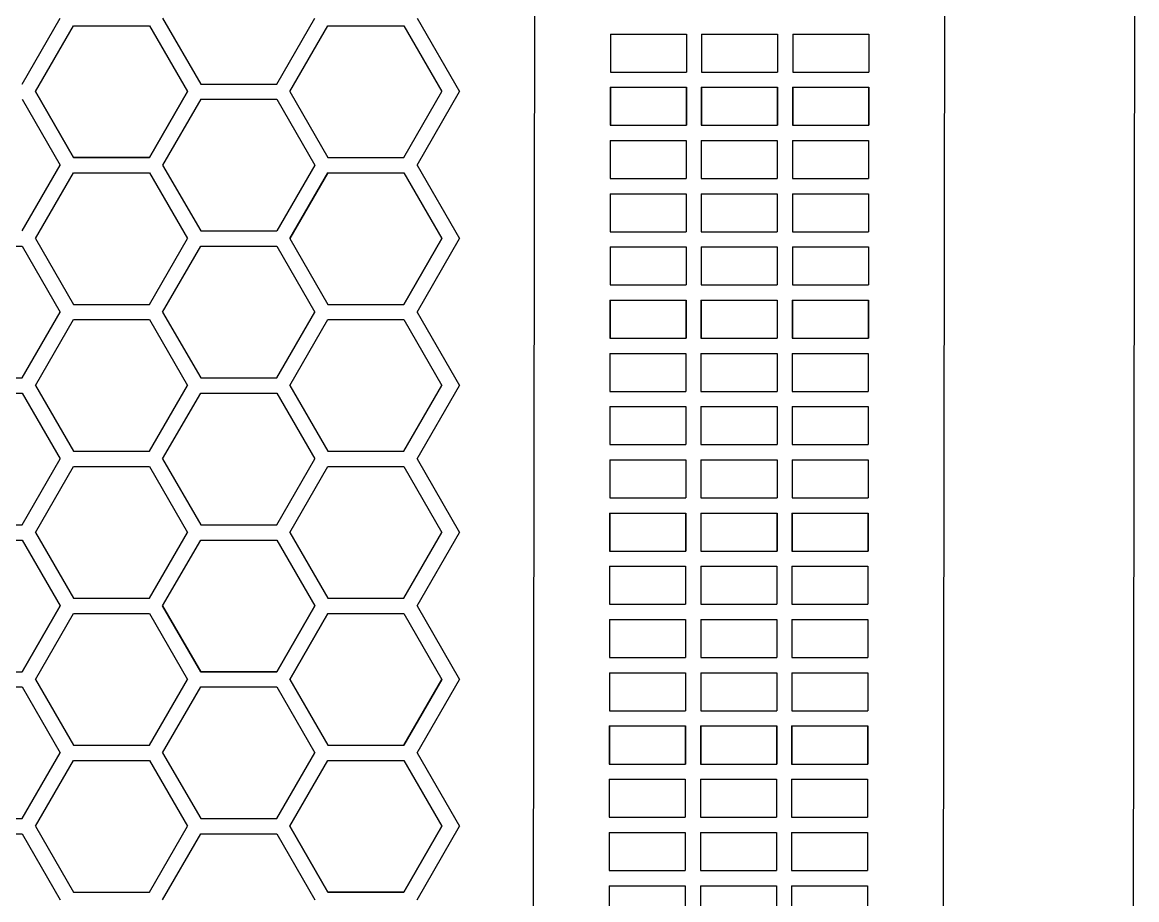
# Model space of a CAD drawing. Header units: millimetres. Extents: x 426 to 1302, y -791 to 304.
# Drawn here: x 1008.4 to 1301.6, y -339.9 to -109.2 of the extents above; entities that cross this region are included whole.
import ezdxf

# ---------------------------------------------------------------- set-up
doc = ezdxf.new("R2010")
doc.units = ezdxf.units.MM
doc.layers.get('0').update_dxf_attribs({"linetype": 'CONTINUOUS', "lineweight": 25, "true_color": 0x000000})

msp = doc.modelspace()

# ---------------------------------------------------------------- linework, layer by layer
for p, q in [((1250.25, -741.3), (1251.59, 253.74)), ((1300.44, -602.32), (1301.59, 253.68)), ((1143.45, 145.74), (1142.44, -602.26)), ((1008.4, -125.42), (1018.4, -108.1)), ((1008.4, -125.42), (1018.4, -108.1)), ((1008.4, -125.42), (1018.4, -108.1)), ((1045.33, -108.1), (1055.33, -125.42)), ((1045.33, -108.1), (1055.33, -125.42)), ((1045.33, -108.1), (1055.33, -125.42)), ((1075.33, -125.42), (1085.33, -108.1)), ((1075.33, -125.42), (1085.33, -108.1)), ((1075.33, -125.42), (1085.33, -108.1)), ((1112.25, -108.1), (1123.41, -127.42)), ((1011.86, -127.42), (1021.86, -110.1)), ((1011.86, -127.42), (1021.86, -110.1)), ((1011.86, -127.42), (1021.86, -110.1)), ((1021.86, -110.1), (1041.86, -110.1)), ((1021.86, -110.1), (1041.86, -110.1)), ((1021.86, -110.1), (1041.86, -110.1)), ((1021.86, -110.1), (1041.86, -110.1)), ((1021.86, -110.1), (1041.86, -110.1)), ((1021.86, -110.1), (1041.86, -110.1)), ((1041.86, -110.1), (1051.86, -127.42)), ((1041.86, -110.1), (1051.86, -127.42)), ((1041.86, -110.1), (1051.86, -127.42)), ((1078.79, -127.42), (1088.79, -110.1)), ((1078.79, -127.42), (1088.79, -110.1)), ((1078.79, -127.42), (1088.79, -110.1)), ((1078.79, -127.42), (1088.79, -110.1)), ((1078.79, -127.42), (1088.79, -110.1)), ((1078.79, -127.42), (1088.79, -110.1)), ((1088.79, -110.1), (1108.79, -110.1)), ((1088.79, -110.1), (1108.79, -110.1)), ((1088.79, -110.1), (1108.79, -110.1)), ((1088.79, -110.1), (1108.79, -110.1)), ((1088.79, -110.1), (1108.79, -110.1)), ((1088.79, -110.1), (1108.79, -110.1)), ((1108.79, -110.1), (1118.79, -127.42)), ((1108.79, -110.1), (1118.79, -127.42)), ((1108.79, -110.1), (1118.79, -127.42)), ((1108.79, -110.1), (1118.79, -127.42)), ((1108.79, -110.1), (1118.79, -127.42)), ((1108.79, -110.1), (1118.79, -127.42)), ((1163.11, -112.26), (1163.11, -122.26)), ((1163.11, -112.26), (1183.11, -112.26)), ((1183.11, -112.26), (1183.11, -122.26)), ((1187.11, -112.26), (1207.11, -112.26)), ((1187.11, -112.26), (1187.11, -122.26)), ((1207.11, -112.26), (1207.11, -122.26)), ((1211.11, -112.26), (1211.11, -122.26)), ((1211.11, -112.26), (1231.11, -112.26)), ((1231.11, -112.26), (1231.11, -122.26)), ((1163.11, -122.26), (1183.11, -122.26)), ((1187.11, -122.26), (1207.11, -122.26)), ((1211.11, -122.26), (1231.11, -122.26)), ((1055.33, -125.42), (1075.33, -125.42)), ((1055.33, -125.42), (1075.33, -125.42)), ((1055.33, -125.42), (1075.33, -125.42)), ((1011.86, -127.42), (1021.86, -144.74)), ((1021.86, -144.74), (1011.86, -127.42)), ((1011.86, -127.42), (1021.86, -144.74)), ((1021.86, -144.74), (1011.86, -127.42)), ((1011.86, -127.42), (1021.86, -144.74)), ((1021.86, -144.74), (1011.86, -127.42)), ((1051.86, -127.42), (1041.86, -144.74)), ((1041.86, -144.74), (1051.86, -127.42)), ((1051.86, -127.42), (1041.86, -144.74)), ((1041.86, -144.74), (1051.86, -127.42)), ((1051.86, -127.42), (1041.86, -144.74)), ((1041.86, -144.74), (1051.86, -127.42)), ((1078.79, -127.42), (1088.79, -144.74)), ((1078.79, -127.42), (1088.79, -144.74)), ((1078.79, -127.42), (1088.79, -144.74)), ((1078.79, -127.42), (1088.79, -144.74)), ((1078.79, -127.42), (1088.79, -144.74)), ((1078.79, -127.42), (1088.79, -144.74)), ((1108.79, -144.74), (1118.79, -127.42)), ((1108.79, -144.74), (1118.79, -127.42)), ((1108.79, -144.74), (1118.79, -127.42)), ((1108.79, -144.74), (1118.79, -127.42)), ((1108.79, -144.74), (1118.79, -127.42)), ((1108.79, -144.74), (1118.79, -127.42)), ((1112.25, -146.74), (1123.41, -127.42)), ((1163.04, -126.26), (1183.04, -126.26)), ((1163.04, -126.26), (1163.04, -136.26)), ((1163.11, -126.26), (1183.11, -126.26)), ((1163.11, -126.26), (1163.11, -136.26)), ((1183.04, -126.26), (1183.04, -136.26)), ((1183.11, -126.26), (1183.11, -136.26)), ((1187.04, -126.26), (1207.04, -126.26)), ((1187.04, -126.26), (1187.04, -136.26)), ((1187.11, -126.26), (1207.11, -126.26)), ((1187.11, -126.26), (1187.11, -136.26)), ((1207.04, -126.26), (1207.04, -136.26)), ((1207.11, -126.26), (1207.11, -136.26)), ((1211.04, -126.26), (1231.04, -126.26)), ((1211.04, -126.26), (1211.04, -136.26)), ((1211.11, -126.26), (1231.11, -126.26)), ((1211.11, -126.26), (1211.11, -136.26)), ((1231.04, -126.26), (1231.04, -136.26)), ((1231.11, -126.26), (1231.11, -136.26)), ((1008.4, -129.42), (1018.4, -146.74)), ((1008.4, -129.42), (1018.4, -146.74)), ((1008.4, -129.42), (1018.4, -146.74)), ((1055.33, -129.42), (1045.33, -146.74)), ((1055.33, -129.42), (1045.33, -146.74)), ((1055.33, -129.42), (1045.33, -146.74)), ((1055.33, -129.42), (1075.33, -129.42)), ((1055.33, -129.42), (1075.33, -129.42)), ((1055.33, -129.42), (1075.33, -129.42)), ((1075.33, -129.42), (1085.33, -146.74)), ((1075.33, -129.42), (1085.33, -146.74)), ((1075.33, -129.42), (1085.33, -146.74)), ((1163.04, -136.26), (1183.04, -136.26)), ((1163.11, -136.26), (1183.11, -136.26)), ((1187.04, -136.26), (1207.04, -136.26)), ((1187.11, -136.26), (1207.11, -136.26)), ((1211.04, -136.26), (1231.04, -136.26)), ((1211.11, -136.26), (1231.11, -136.26)), ((1163.04, -140.26), (1163.04, -150.26)), ((1163.04, -140.26), (1183.04, -140.26)), ((1183.04, -140.26), (1183.04, -150.26)), ((1187.04, -140.26), (1207.04, -140.26)), ((1187.04, -140.26), (1187.04, -150.26)), ((1207.04, -140.26), (1207.04, -150.26)), ((1211.04, -140.26), (1211.04, -150.26)), ((1211.04, -140.26), (1231.04, -140.26)), ((1231.04, -140.26), (1231.04, -150.26)), ((1041.86, -144.74), (1021.86, -144.74)), ((1021.86, -144.74), (1041.86, -144.74)), ((1041.86, -144.74), (1021.86, -144.74)), ((1021.86, -144.74), (1041.86, -144.74)), ((1041.86, -144.74), (1021.86, -144.74)), ((1021.86, -144.74), (1041.86, -144.74)), ((1088.79, -144.74), (1108.79, -144.74)), ((1088.79, -144.74), (1108.79, -144.74)), ((1088.79, -144.74), (1108.79, -144.74)), ((1088.79, -144.74), (1108.79, -144.74)), ((1088.79, -144.74), (1108.79, -144.74)), ((1088.79, -144.74), (1108.79, -144.74)), ((1008.4, -164.06), (1018.4, -146.74)), ((1008.4, -164.06), (1018.4, -146.74)), ((1008.4, -164.06), (1018.4, -146.74)), ((1011.86, -166.06), (1021.86, -148.74)), ((1011.86, -166.06), (1021.86, -148.74)), ((1011.86, -166.06), (1021.86, -148.74)), ((1021.86, -148.74), (1041.86, -148.74)), ((1021.86, -148.74), (1041.86, -148.74)), ((1021.86, -148.74), (1041.86, -148.74)), ((1041.86, -148.74), (1051.86, -166.06)), ((1041.86, -148.74), (1051.86, -166.06)), ((1041.86, -148.74), (1051.86, -166.06)), ((1045.33, -146.74), (1055.33, -164.06)), ((1045.33, -146.74), (1055.33, -164.06)), ((1045.33, -146.74), (1055.33, -164.06)), ((1085.33, -146.74), (1075.33, -164.06)), ((1085.33, -146.74), (1075.33, -164.06)), ((1085.33, -146.74), (1075.33, -164.06)), ((1078.79, -166.06), (1088.79, -148.74)), ((1088.79, -148.74), (1078.79, -166.06)), ((1078.79, -166.06), (1088.79, -148.74)), ((1088.79, -148.74), (1078.79, -166.06)), ((1078.79, -166.06), (1088.79, -148.74)), ((1088.79, -148.74), (1078.79, -166.06)), ((1088.79, -148.74), (1108.79, -148.74)), ((1088.79, -148.74), (1108.79, -148.74)), ((1088.79, -148.74), (1108.79, -148.74)), ((1088.79, -148.74), (1108.79, -148.74)), ((1088.79, -148.74), (1108.79, -148.74)), ((1088.79, -148.74), (1108.79, -148.74)), ((1108.79, -148.74), (1118.79, -166.06)), ((1108.79, -148.74), (1118.79, -166.06)), ((1108.79, -148.74), (1118.79, -166.06)), ((1108.79, -148.74), (1118.79, -166.06)), ((1108.79, -148.74), (1118.79, -166.06)), ((1108.79, -148.74), (1118.79, -166.06)), ((1112.25, -146.74), (1123.41, -166.06)), ((1163.04, -150.26), (1183.04, -150.26)), ((1187.04, -150.26), (1207.04, -150.26)), ((1211.04, -150.26), (1231.04, -150.26)), ((1163.04, -154.26), (1183.04, -154.26)), ((1163.04, -154.26), (1163.04, -164.26)), ((1163.04, -154.26), (1183.04, -154.26)), ((1163.04, -154.26), (1163.04, -164.26)), ((1183.04, -154.26), (1183.04, -164.26)), ((1183.04, -154.26), (1183.04, -164.26)), ((1187.04, -154.26), (1207.04, -154.26)), ((1187.04, -154.26), (1187.04, -164.26)), ((1187.04, -154.26), (1207.04, -154.26)), ((1187.04, -154.26), (1187.04, -164.26)), ((1207.04, -154.26), (1207.04, -164.26)), ((1207.04, -154.26), (1207.04, -164.26)), ((1211.04, -154.26), (1231.04, -154.26)), ((1211.04, -154.26), (1211.04, -164.26)), ((1211.04, -154.26), (1231.04, -154.26)), ((1211.04, -154.26), (1211.04, -164.26)), ((1231.04, -154.26), (1231.04, -164.26)), ((1231.04, -154.26), (1231.04, -164.26)), ((1055.33, -164.06), (1075.33, -164.06)), ((1055.33, -164.06), (1075.33, -164.06)), ((1055.33, -164.06), (1075.33, -164.06)), ((1011.86, -166.06), (1021.86, -183.38)), ((1011.86, -166.06), (1021.86, -183.38)), ((1011.86, -166.06), (1021.86, -183.38)), ((1041.86, -183.38), (1051.86, -166.06)), ((1041.86, -183.38), (1051.86, -166.06)), ((1041.86, -183.38), (1051.86, -166.06)), ((1078.79, -166.06), (1088.79, -183.38)), ((1078.79, -166.06), (1088.79, -183.38)), ((1078.79, -166.06), (1088.79, -183.38)), ((1078.79, -166.06), (1088.79, -183.38)), ((1078.79, -166.06), (1088.79, -183.38)), ((1078.79, -166.06), (1088.79, -183.38)), ((1108.79, -183.38), (1118.79, -166.06)), ((1118.79, -166.06), (1108.79, -183.38)), ((1108.79, -183.38), (1118.79, -166.06)), ((1118.79, -166.06), (1108.79, -183.38)), ((1108.79, -183.38), (1118.79, -166.06)), ((1118.79, -166.06), (1108.79, -183.38)), ((1112.25, -185.38), (1123.41, -166.06)), ((1163.04, -164.26), (1183.04, -164.26)), ((1163.04, -164.26), (1183.04, -164.26)), ((1187.04, -164.26), (1207.04, -164.26)), ((1187.04, -164.26), (1207.04, -164.26)), ((1211.04, -164.26), (1231.04, -164.26)), ((1211.04, -164.26), (1231.04, -164.26)), ((988.4, -168.06), (1008.4, -168.06)), ((988.4, -168.06), (1008.4, -168.06)), ((988.4, -168.06), (1008.4, -168.06)), ((1008.4, -168.06), (1018.4, -185.38)), ((1008.4, -168.06), (1018.4, -185.38)), ((1008.4, -168.06), (1018.4, -185.38)), ((1008.4, -168.06), (1018.4, -185.38)), ((1008.4, -168.06), (1018.4, -185.38)), ((1008.4, -168.06), (1018.4, -185.38)), ((1045.33, -185.38), (1055.33, -168.06)), ((1045.33, -185.38), (1055.33, -168.06)), ((1045.33, -185.38), (1055.33, -168.06)), ((1045.33, -185.38), (1055.33, -168.06)), ((1045.33, -185.38), (1055.33, -168.06)), ((1045.33, -185.38), (1055.33, -168.06)), ((1055.33, -168.06), (1075.33, -168.06)), ((1055.33, -168.06), (1075.33, -168.06)), ((1055.33, -168.06), (1075.33, -168.06)), ((1055.33, -168.06), (1075.33, -168.06)), ((1055.33, -168.06), (1075.33, -168.06)), ((1055.33, -168.06), (1075.33, -168.06)), ((1075.33, -168.06), (1085.33, -185.38)), ((1075.33, -168.06), (1085.33, -185.38)), ((1075.33, -168.06), (1085.33, -185.38)), ((1075.33, -168.06), (1085.33, -185.38)), ((1075.33, -168.06), (1085.33, -185.38)), ((1075.33, -168.06), (1085.33, -185.38)), ((1163.04, -168.26), (1163.04, -178.26)), ((1163.04, -168.26), (1183.04, -168.26)), ((1183.04, -168.26), (1183.04, -178.26)), ((1187.04, -168.26), (1207.04, -168.26)), ((1187.04, -168.26), (1187.04, -178.26)), ((1207.04, -168.26), (1207.04, -178.26)), ((1211.04, -168.26), (1211.04, -178.26)), ((1211.04, -168.26), (1231.04, -168.26)), ((1231.04, -168.26), (1231.04, -178.26)), ((1163.04, -178.26), (1183.04, -178.26)), ((1187.04, -178.26), (1207.04, -178.26)), ((1211.04, -178.26), (1231.04, -178.26)), ((1021.86, -183.38), (1041.86, -183.38)), ((1021.86, -183.38), (1041.86, -183.38)), ((1021.86, -183.38), (1041.86, -183.38)), ((1088.79, -183.38), (1108.79, -183.38)), ((1088.79, -183.38), (1108.79, -183.38)), ((1088.79, -183.38), (1108.79, -183.38)), ((1088.79, -183.38), (1108.79, -183.38)), ((1088.79, -183.38), (1108.79, -183.38)), ((1088.79, -183.38), (1108.79, -183.38)), ((1162.96, -182.26), (1182.96, -182.26)), ((1162.96, -182.26), (1162.96, -192.26)), ((1163.04, -182.26), (1183.04, -182.26)), ((1163.04, -182.26), (1163.04, -192.26)), ((1182.96, -182.26), (1182.96, -192.26)), ((1183.04, -182.26), (1183.04, -192.26)), ((1186.96, -182.26), (1206.96, -182.26)), ((1186.96, -182.26), (1186.96, -192.26)), ((1187.04, -182.26), (1207.04, -182.26)), ((1187.04, -182.26), (1187.04, -192.26)), ((1206.96, -182.26), (1206.96, -192.26)), ((1207.04, -182.26), (1207.04, -192.26)), ((1210.96, -182.26), (1230.96, -182.26)), ((1210.96, -182.26), (1210.96, -192.26)), ((1211.04, -182.26), (1231.04, -182.26)), ((1211.04, -182.26), (1211.04, -192.26)), ((1230.96, -182.26), (1230.96, -192.26)), ((1231.04, -182.26), (1231.04, -192.26)), ((1008.4, -202.7), (1018.4, -185.38)), ((1008.4, -202.7), (1018.4, -185.38)), ((1008.4, -202.7), (1018.4, -185.38)), ((1008.4, -202.7), (1018.4, -185.38)), ((1008.4, -202.7), (1018.4, -185.38)), ((1008.4, -202.7), (1018.4, -185.38)), ((1011.86, -204.7), (1021.86, -187.38)), ((1011.86, -204.7), (1021.86, -187.38)), ((1011.86, -204.7), (1021.86, -187.38)), ((1011.86, -204.7), (1021.86, -187.38)), ((1011.86, -204.7), (1021.86, -187.38)), ((1011.86, -204.7), (1021.86, -187.38)), ((1021.86, -187.38), (1041.86, -187.38)), ((1021.86, -187.38), (1041.86, -187.38)), ((1021.86, -187.38), (1041.86, -187.38)), ((1021.86, -187.38), (1041.86, -187.38)), ((1021.86, -187.38), (1041.86, -187.38)), ((1021.86, -187.38), (1041.86, -187.38)), ((1041.86, -187.38), (1051.86, -204.7)), ((1041.86, -187.38), (1051.86, -204.7)), ((1041.86, -187.38), (1051.86, -204.7)), ((1041.86, -187.38), (1051.86, -204.7)), ((1041.86, -187.38), (1051.86, -204.7)), ((1041.86, -187.38), (1051.86, -204.7)), ((1045.33, -185.38), (1055.33, -202.7)), ((1045.33, -185.38), (1055.33, -202.7)), ((1045.33, -185.38), (1055.33, -202.7)), ((1045.33, -185.38), (1055.33, -202.7)), ((1045.33, -185.38), (1055.33, -202.7)), ((1045.33, -185.38), (1055.33, -202.7)), ((1075.33, -202.7), (1085.33, -185.38)), ((1075.33, -202.7), (1085.33, -185.38)), ((1075.33, -202.7), (1085.33, -185.38)), ((1075.33, -202.7), (1085.33, -185.38)), ((1075.33, -202.7), (1085.33, -185.38)), ((1075.33, -202.7), (1085.33, -185.38)), ((1078.79, -204.7), (1088.79, -187.38)), ((1078.79, -204.7), (1088.79, -187.38)), ((1078.79, -204.7), (1088.79, -187.38)), ((1078.79, -204.7), (1088.79, -187.38)), ((1078.79, -204.7), (1088.79, -187.38)), ((1078.79, -204.7), (1088.79, -187.38)), ((1088.79, -187.38), (1108.79, -187.38)), ((1088.79, -187.38), (1108.79, -187.38)), ((1088.79, -187.38), (1108.79, -187.38)), ((1088.79, -187.38), (1108.79, -187.38)), ((1088.79, -187.38), (1108.79, -187.38)), ((1088.79, -187.38), (1108.79, -187.38)), ((1108.79, -187.38), (1118.79, -204.7)), ((1108.79, -187.38), (1118.79, -204.7)), ((1108.79, -187.38), (1118.79, -204.7)), ((1108.79, -187.38), (1118.79, -204.7)), ((1108.79, -187.38), (1118.79, -204.7)), ((1108.79, -187.38), (1118.79, -204.7)), ((1112.25, -185.38), (1123.41, -204.7)), ((1162.96, -192.26), (1182.96, -192.26)), ((1163.04, -192.26), (1183.04, -192.26)), ((1186.96, -192.26), (1206.96, -192.26)), ((1187.04, -192.26), (1207.04, -192.26)), ((1210.96, -192.26), (1230.96, -192.26)), ((1211.04, -192.26), (1231.04, -192.26)), ((1162.96, -196.26), (1162.96, -206.26)), ((1162.96, -196.26), (1182.96, -196.26)), ((1182.96, -196.26), (1182.96, -206.26)), ((1186.96, -196.26), (1206.96, -196.26)), ((1186.96, -196.26), (1186.96, -206.26)), ((1206.96, -196.26), (1206.96, -206.26)), ((1210.96, -196.26), (1210.96, -206.26)), ((1210.96, -196.26), (1230.96, -196.26)), ((1230.96, -196.26), (1230.96, -206.26)), ((988.4, -202.7), (1008.4, -202.7)), ((988.4, -202.7), (1008.4, -202.7)), ((988.4, -202.7), (1008.4, -202.7)), ((1011.86, -204.7), (1021.86, -222.02)), ((1011.86, -204.7), (1021.86, -222.02)), ((1011.86, -204.7), (1021.86, -222.02)), ((1011.86, -204.7), (1021.86, -222.02)), ((1011.86, -204.7), (1021.86, -222.02)), ((1011.86, -204.7), (1021.86, -222.02)), ((1041.86, -222.02), (1051.86, -204.7)), ((1041.86, -222.02), (1051.86, -204.7)), ((1041.86, -222.02), (1051.86, -204.7)), ((1041.86, -222.02), (1051.86, -204.7)), ((1041.86, -222.02), (1051.86, -204.7)), ((1041.86, -222.02), (1051.86, -204.7)), ((1055.33, -202.7), (1075.33, -202.7)), ((1055.33, -202.7), (1075.33, -202.7)), ((1055.33, -202.7), (1075.33, -202.7)), ((1055.33, -202.7), (1075.33, -202.7)), ((1055.33, -202.7), (1075.33, -202.7)), ((1055.33, -202.7), (1075.33, -202.7)), ((1078.79, -204.7), (1088.79, -222.02)), ((1078.79, -204.7), (1088.79, -222.02)), ((1078.79, -204.7), (1088.79, -222.02)), ((1078.79, -204.7), (1088.79, -222.02)), ((1078.79, -204.7), (1088.79, -222.02)), ((1078.79, -204.7), (1088.79, -222.02)), ((1108.79, -222.02), (1118.79, -204.7)), ((1108.79, -222.02), (1118.79, -204.7)), ((1108.79, -222.02), (1118.79, -204.7)), ((1108.79, -222.02), (1118.79, -204.7)), ((1108.79, -222.02), (1118.79, -204.7)), ((1108.79, -222.02), (1118.79, -204.7)), ((1112.25, -224.02), (1123.41, -204.7)), ((988.4, -206.7), (1008.4, -206.7)), ((988.4, -206.7), (1008.4, -206.7)), ((988.4, -206.7), (1008.4, -206.7)), ((988.4, -206.7), (1008.4, -206.7)), ((988.4, -206.7), (1008.4, -206.7)), ((988.4, -206.7), (1008.4, -206.7)), ((1008.4, -206.7), (1018.4, -224.02)), ((1008.4, -206.7), (1018.4, -224.02)), ((1008.4, -206.7), (1018.4, -224.02)), ((1008.4, -206.7), (1018.4, -224.02)), ((1008.4, -206.7), (1018.4, -224.02)), ((1008.4, -206.7), (1018.4, -224.02)), ((1045.33, -224.02), (1055.33, -206.7)), ((1045.33, -224.02), (1055.33, -206.7)), ((1045.33, -224.02), (1055.33, -206.7)), ((1045.33, -224.02), (1055.33, -206.7)), ((1045.33, -224.02), (1055.33, -206.7)), ((1045.33, -224.02), (1055.33, -206.7)), ((1055.33, -206.7), (1075.33, -206.7)), ((1055.33, -206.7), (1075.33, -206.7)), ((1055.33, -206.7), (1075.33, -206.7)), ((1055.33, -206.7), (1075.33, -206.7)), ((1055.33, -206.7), (1075.33, -206.7)), ((1055.33, -206.7), (1075.33, -206.7)), ((1075.33, -206.7), (1085.33, -224.02)), ((1075.33, -206.7), (1085.33, -224.02)), ((1075.33, -206.7), (1085.33, -224.02)), ((1075.33, -206.7), (1085.33, -224.02)), ((1075.33, -206.7), (1085.33, -224.02)), ((1075.33, -206.7), (1085.33, -224.02)), ((1162.96, -206.26), (1182.96, -206.26)), ((1186.96, -206.26), (1206.96, -206.26)), ((1210.96, -206.26), (1230.96, -206.26)), ((1162.96, -210.26), (1182.96, -210.26)), ((1162.96, -210.26), (1162.96, -220.26)), ((1162.96, -210.26), (1182.96, -210.26)), ((1162.96, -210.26), (1162.96, -220.26)), ((1182.96, -210.26), (1182.96, -220.26)), ((1182.96, -210.26), (1182.96, -220.26)), ((1186.96, -210.26), (1206.96, -210.26)), ((1186.96, -210.26), (1186.96, -220.26)), ((1186.96, -210.26), (1206.96, -210.26)), ((1186.96, -210.26), (1186.96, -220.26)), ((1206.96, -210.26), (1206.96, -220.26)), ((1206.96, -210.26), (1206.96, -220.26)), ((1210.96, -210.26), (1230.96, -210.26)), ((1210.96, -210.26), (1210.96, -220.26)), ((1210.96, -210.26), (1230.96, -210.26)), ((1210.96, -210.26), (1210.96, -220.26)), ((1230.96, -210.26), (1230.96, -220.26)), ((1230.96, -210.26), (1230.96, -220.26)), ((1021.86, -222.02), (1041.86, -222.02)), ((1021.86, -222.02), (1041.86, -222.02)), ((1021.86, -222.02), (1041.86, -222.02)), ((1021.86, -222.02), (1041.86, -222.02)), ((1021.86, -222.02), (1041.86, -222.02)), ((1021.86, -222.02), (1041.86, -222.02)), ((1088.79, -222.02), (1108.79, -222.02)), ((1088.79, -222.02), (1108.79, -222.02)), ((1088.79, -222.02), (1108.79, -222.02)), ((1088.79, -222.02), (1108.79, -222.02)), ((1088.79, -222.02), (1108.79, -222.02)), ((1088.79, -222.02), (1108.79, -222.02)), ((1162.96, -220.26), (1182.96, -220.26)), ((1162.96, -220.26), (1182.96, -220.26)), ((1186.96, -220.26), (1206.96, -220.26)), ((1186.96, -220.26), (1206.96, -220.26)), ((1210.96, -220.26), (1230.96, -220.26)), ((1210.96, -220.26), (1230.96, -220.26)), ((1008.4, -241.35), (1018.4, -224.02)), ((1008.4, -241.35), (1018.4, -224.02)), ((1008.4, -241.35), (1018.4, -224.02)), ((1008.4, -241.35), (1018.4, -224.02)), ((1008.4, -241.35), (1018.4, -224.02)), ((1008.4, -241.35), (1018.4, -224.02)), ((1045.33, -224.02), (1055.33, -241.35)), ((1045.33, -224.02), (1055.33, -241.35)), ((1045.33, -224.02), (1055.33, -241.35)), ((1045.33, -224.02), (1055.33, -241.35)), ((1045.33, -224.02), (1055.33, -241.35)), ((1045.33, -224.02), (1055.33, -241.35)), ((1075.33, -241.35), (1085.33, -224.02)), ((1075.33, -241.35), (1085.33, -224.02)), ((1075.33, -241.35), (1085.33, -224.02)), ((1075.33, -241.35), (1085.33, -224.02)), ((1075.33, -241.35), (1085.33, -224.02)), ((1075.33, -241.35), (1085.33, -224.02)), ((1112.25, -224.02), (1123.41, -243.35)), ((1162.96, -224.26), (1162.96, -234.26)), ((1162.96, -224.26), (1182.96, -224.26)), ((1182.96, -224.26), (1182.96, -234.26)), ((1186.96, -224.26), (1206.96, -224.26)), ((1186.96, -224.26), (1186.96, -234.26)), ((1206.96, -224.26), (1206.96, -234.26)), ((1210.96, -224.26), (1210.96, -234.26)), ((1210.96, -224.26), (1230.96, -224.26)), ((1230.96, -224.26), (1230.96, -234.26)), ((1011.86, -243.35), (1021.86, -226.03)), ((1011.86, -243.35), (1021.86, -226.03)), ((1011.86, -243.35), (1021.86, -226.03)), ((1021.86, -226.03), (1041.86, -226.03)), ((1021.86, -226.03), (1041.86, -226.03)), ((1021.86, -226.03), (1041.86, -226.03)), ((1041.86, -226.03), (1051.86, -243.35)), ((1041.86, -226.03), (1051.86, -243.35)), ((1041.86, -226.03), (1051.86, -243.35)), ((1078.79, -243.35), (1088.79, -226.03)), ((1078.79, -243.35), (1088.79, -226.03)), ((1078.79, -243.35), (1088.79, -226.03)), ((1078.79, -243.35), (1088.79, -226.03)), ((1078.79, -243.35), (1088.79, -226.03)), ((1078.79, -243.35), (1088.79, -226.03)), ((1078.79, -243.35), (1088.79, -226.03)), ((1078.79, -243.35), (1088.79, -226.03)), ((1078.79, -243.35), (1088.79, -226.03)), ((1088.79, -226.03), (1108.79, -226.03)), ((1088.79, -226.03), (1108.79, -226.03)), ((1088.79, -226.03), (1108.79, -226.03)), ((1088.79, -226.03), (1108.79, -226.03)), ((1088.79, -226.03), (1108.79, -226.03)), ((1088.79, -226.03), (1108.79, -226.03)), ((1088.79, -226.03), (1108.79, -226.03)), ((1088.79, -226.03), (1108.79, -226.03)), ((1088.79, -226.03), (1108.79, -226.03)), ((1108.79, -226.03), (1118.79, -243.35)), ((1108.79, -226.03), (1118.79, -243.35)), ((1108.79, -226.03), (1118.79, -243.35)), ((1108.79, -226.03), (1118.79, -243.35)), ((1108.79, -226.03), (1118.79, -243.35)), ((1108.79, -226.03), (1118.79, -243.35)), ((1108.79, -226.03), (1118.79, -243.35)), ((1108.79, -226.03), (1118.79, -243.35)), ((1108.79, -226.03), (1118.79, -243.35)), ((1162.96, -234.26), (1182.96, -234.26)), ((1186.96, -234.26), (1206.96, -234.26)), ((1210.96, -234.26), (1230.96, -234.26)), ((1162.89, -238.26), (1182.89, -238.26)), ((1162.89, -238.26), (1162.89, -248.26)), ((1162.96, -238.26), (1182.96, -238.26)), ((1162.96, -238.26), (1162.96, -248.26)), ((1182.89, -238.26), (1182.89, -248.26)), ((1182.96, -238.26), (1182.96, -248.26)), ((1186.89, -238.26), (1206.89, -238.26)), ((1186.89, -238.26), (1186.89, -248.26)), ((1186.96, -238.26), (1206.96, -238.26)), ((1186.96, -238.26), (1186.96, -248.26)), ((1206.89, -238.26), (1206.89, -248.26)), ((1206.96, -238.26), (1206.96, -248.26)), ((1210.89, -238.26), (1230.89, -238.26)), ((1210.89, -238.26), (1210.89, -248.26)), ((1210.96, -238.26), (1230.96, -238.26)), ((1210.96, -238.26), (1210.96, -248.26)), ((1230.89, -238.26), (1230.89, -248.26)), ((1230.96, -238.26), (1230.96, -248.26)), ((988.4, -241.35), (1008.4, -241.35)), ((988.4, -241.35), (1008.4, -241.35)), ((988.4, -241.35), (1008.4, -241.35)), ((988.4, -241.35), (1008.4, -241.35)), ((988.4, -241.35), (1008.4, -241.35)), ((988.4, -241.35), (1008.4, -241.35)), ((1011.86, -243.35), (1021.86, -260.67)), ((1011.86, -243.35), (1021.86, -260.67)), ((1011.86, -243.35), (1021.86, -260.67)), ((1041.86, -260.67), (1051.86, -243.35)), ((1041.86, -260.67), (1051.86, -243.35)), ((1041.86, -260.67), (1051.86, -243.35)), ((1055.33, -241.35), (1075.33, -241.35)), ((1055.33, -241.35), (1075.33, -241.35)), ((1055.33, -241.35), (1075.33, -241.35)), ((1055.33, -241.35), (1075.33, -241.35)), ((1055.33, -241.35), (1075.33, -241.35)), ((1055.33, -241.35), (1075.33, -241.35)), ((1055.33, -241.35), (1075.33, -241.35)), ((1055.33, -241.35), (1075.33, -241.35)), ((1055.33, -241.35), (1075.33, -241.35)), ((1055.33, -241.35), (1075.33, -241.35)), ((1055.33, -241.35), (1075.33, -241.35)), ((1055.33, -241.35), (1075.33, -241.35)), ((1078.79, -243.35), (1088.79, -260.67)), ((1078.79, -243.35), (1088.79, -260.67)), ((1078.79, -243.35), (1088.79, -260.67)), ((1078.79, -243.35), (1088.79, -260.67)), ((1078.79, -243.35), (1088.79, -260.67)), ((1078.79, -243.35), (1088.79, -260.67)), ((1078.79, -243.35), (1088.79, -260.67)), ((1078.79, -243.35), (1088.79, -260.67)), ((1078.79, -243.35), (1088.79, -260.67)), ((1108.79, -260.67), (1118.79, -243.35)), ((1108.79, -260.67), (1118.79, -243.35)), ((1108.79, -260.67), (1118.79, -243.35)), ((1108.79, -260.67), (1118.79, -243.35)), ((1108.79, -260.67), (1118.79, -243.35)), ((1108.79, -260.67), (1118.79, -243.35)), ((1108.79, -260.67), (1118.79, -243.35)), ((1108.79, -260.67), (1118.79, -243.35)), ((1108.79, -260.67), (1118.79, -243.35)), ((1112.25, -262.67), (1123.41, -243.35)), ((988.4, -245.35), (1008.4, -245.35)), ((988.4, -245.35), (1008.4, -245.35)), ((988.4, -245.35), (1008.4, -245.35)), ((988.4, -245.35), (1008.4, -245.35)), ((988.4, -245.35), (1008.4, -245.35)), ((988.4, -245.35), (1008.4, -245.35)), ((988.4, -245.35), (1008.4, -245.35)), ((988.4, -245.35), (1008.4, -245.35)), ((988.4, -245.35), (1008.4, -245.35)), ((1008.4, -245.35), (1018.4, -262.67)), ((1008.4, -245.35), (1018.4, -262.67)), ((1008.4, -245.35), (1018.4, -262.67)), ((1008.4, -245.35), (1018.4, -262.67)), ((1008.4, -245.35), (1018.4, -262.67)), ((1008.4, -245.35), (1018.4, -262.67)), ((1008.4, -245.35), (1018.4, -262.67)), ((1008.4, -245.35), (1018.4, -262.67)), ((1008.4, -245.35), (1018.4, -262.67)), ((1045.33, -262.67), (1055.33, -245.35)), ((1045.33, -262.67), (1055.33, -245.35)), ((1045.33, -262.67), (1055.33, -245.35)), ((1045.33, -262.67), (1055.33, -245.35)), ((1045.33, -262.67), (1055.33, -245.35)), ((1045.33, -262.67), (1055.33, -245.35)), ((1045.33, -262.67), (1055.33, -245.35)), ((1045.33, -262.67), (1055.33, -245.35)), ((1045.33, -262.67), (1055.33, -245.35)), ((1055.33, -245.35), (1075.33, -245.35)), ((1055.33, -245.35), (1075.33, -245.35)), ((1055.33, -245.35), (1075.33, -245.35)), ((1055.33, -245.35), (1075.33, -245.35)), ((1055.33, -245.35), (1075.33, -245.35)), ((1055.33, -245.35), (1075.33, -245.35)), ((1055.33, -245.35), (1075.33, -245.35)), ((1055.33, -245.35), (1075.33, -245.35)), ((1055.33, -245.35), (1075.33, -245.35)), ((1055.33, -245.35), (1075.33, -245.35)), ((1055.33, -245.35), (1075.33, -245.35)), ((1055.33, -245.35), (1075.33, -245.35)), ((1075.33, -245.35), (1085.33, -262.67)), ((1075.33, -245.35), (1085.33, -262.67)), ((1075.33, -245.35), (1085.33, -262.67)), ((1075.33, -245.35), (1085.33, -262.67)), ((1075.33, -245.35), (1085.33, -262.67)), ((1075.33, -245.35), (1085.33, -262.67)), ((1075.33, -245.35), (1085.33, -262.67)), ((1075.33, -245.35), (1085.33, -262.67)), ((1075.33, -245.35), (1085.33, -262.67)), ((1162.89, -248.26), (1182.89, -248.26)), ((1162.96, -248.26), (1182.96, -248.26)), ((1186.89, -248.26), (1206.89, -248.26)), ((1186.96, -248.26), (1206.96, -248.26)), ((1210.89, -248.26), (1230.89, -248.26)), ((1210.96, -248.26), (1230.96, -248.26)), ((1162.89, -252.26), (1162.89, -262.26)), ((1162.89, -252.26), (1182.89, -252.26)), ((1182.89, -252.26), (1182.89, -262.26)), ((1186.89, -252.26), (1206.89, -252.26)), ((1186.89, -252.26), (1186.89, -262.26)), ((1206.89, -252.26), (1206.89, -262.26)), ((1210.89, -252.26), (1210.89, -262.26)), ((1210.89, -252.26), (1230.89, -252.26)), ((1230.89, -252.26), (1230.89, -262.26)), ((1021.86, -260.67), (1041.86, -260.67)), ((1021.86, -260.67), (1041.86, -260.67)), ((1021.86, -260.67), (1041.86, -260.67)), ((1088.79, -260.67), (1108.79, -260.67)), ((1088.79, -260.67), (1108.79, -260.67)), ((1088.79, -260.67), (1108.79, -260.67)), ((1088.79, -260.67), (1108.79, -260.67)), ((1088.79, -260.67), (1108.79, -260.67)), ((1088.79, -260.67), (1108.79, -260.67)), ((1088.79, -260.67), (1108.79, -260.67)), ((1088.79, -260.67), (1108.79, -260.67)), ((1088.79, -260.67), (1108.79, -260.67)), ((1018.4, -262.67), (1008.4, -279.99)), ((1008.4, -279.99), (1018.4, -262.67)), ((1008.4, -279.99), (1018.4, -262.67)), ((1018.4, -262.67), (1008.4, -279.99)), ((1008.4, -279.99), (1018.4, -262.67)), ((1008.4, -279.99), (1018.4, -262.67)), ((1018.4, -262.67), (1008.4, -279.99)), ((1008.4, -279.99), (1018.4, -262.67)), ((1008.4, -279.99), (1018.4, -262.67)), ((1045.33, -262.67), (1055.33, -279.99)), ((1045.33, -262.67), (1055.33, -279.99)), ((1055.33, -279.99), (1045.33, -262.67)), ((1045.33, -262.67), (1055.33, -279.99)), ((1045.33, -262.67), (1055.33, -279.99)), ((1045.33, -262.67), (1055.33, -279.99)), ((1055.33, -279.99), (1045.33, -262.67)), ((1045.33, -262.67), (1055.33, -279.99)), ((1045.33, -262.67), (1055.33, -279.99)), ((1045.33, -262.67), (1055.33, -279.99)), ((1055.33, -279.99), (1045.33, -262.67)), ((1045.33, -262.67), (1055.33, -279.99)), ((1075.33, -279.99), (1085.33, -262.67)), ((1085.33, -262.67), (1075.33, -279.99)), ((1075.33, -279.99), (1085.33, -262.67)), ((1075.33, -279.99), (1085.33, -262.67)), ((1075.33, -279.99), (1085.33, -262.67)), ((1085.33, -262.67), (1075.33, -279.99)), ((1075.33, -279.99), (1085.33, -262.67)), ((1075.33, -279.99), (1085.33, -262.67)), ((1075.33, -279.99), (1085.33, -262.67)), ((1085.33, -262.67), (1075.33, -279.99)), ((1075.33, -279.99), (1085.33, -262.67)), ((1075.33, -279.99), (1085.33, -262.67)), ((1112.25, -262.67), (1123.41, -281.99)), ((1162.89, -262.26), (1182.89, -262.26)), ((1186.89, -262.26), (1206.89, -262.26)), ((1210.89, -262.26), (1230.89, -262.26)), ((1011.86, -281.99), (1021.86, -264.67)), ((1011.86, -281.99), (1021.86, -264.67)), ((1011.86, -281.99), (1021.86, -264.67)), ((1011.86, -281.99), (1021.86, -264.67)), ((1011.86, -281.99), (1021.86, -264.67)), ((1011.86, -281.99), (1021.86, -264.67)), ((1011.86, -281.99), (1021.86, -264.67)), ((1011.86, -281.99), (1021.86, -264.67)), ((1011.86, -281.99), (1021.86, -264.67)), ((1021.86, -264.67), (1041.86, -264.67)), ((1021.86, -264.67), (1041.86, -264.67)), ((1021.86, -264.67), (1041.86, -264.67)), ((1021.86, -264.67), (1041.86, -264.67)), ((1021.86, -264.67), (1041.86, -264.67)), ((1021.86, -264.67), (1041.86, -264.67)), ((1021.86, -264.67), (1041.86, -264.67)), ((1021.86, -264.67), (1041.86, -264.67)), ((1021.86, -264.67), (1041.86, -264.67)), ((1041.86, -264.67), (1051.86, -281.99)), ((1041.86, -264.67), (1051.86, -281.99)), ((1041.86, -264.67), (1051.86, -281.99)), ((1041.86, -264.67), (1051.86, -281.99)), ((1041.86, -264.67), (1051.86, -281.99)), ((1041.86, -264.67), (1051.86, -281.99)), ((1041.86, -264.67), (1051.86, -281.99)), ((1041.86, -264.67), (1051.86, -281.99)), ((1041.86, -264.67), (1051.86, -281.99)), ((1078.79, -281.99), (1088.79, -264.67)), ((1088.79, -264.67), (1078.79, -281.99)), ((1078.79, -281.99), (1088.79, -264.67)), ((1078.79, -281.99), (1088.79, -264.67)), ((1088.79, -264.67), (1078.79, -281.99)), ((1078.79, -281.99), (1088.79, -264.67)), ((1078.79, -281.99), (1088.79, -264.67)), ((1088.79, -264.67), (1078.79, -281.99)), ((1078.79, -281.99), (1088.79, -264.67)), ((1088.79, -264.67), (1108.79, -264.67)), ((1088.79, -264.67), (1108.79, -264.67)), ((1088.79, -264.67), (1108.79, -264.67)), ((1088.79, -264.67), (1108.79, -264.67)), ((1088.79, -264.67), (1108.79, -264.67)), ((1088.79, -264.67), (1108.79, -264.67)), ((1088.79, -264.67), (1108.79, -264.67)), ((1088.79, -264.67), (1108.79, -264.67)), ((1088.79, -264.67), (1108.79, -264.67)), ((1108.79, -264.67), (1118.79, -281.99)), ((1108.79, -264.67), (1118.79, -281.99)), ((1108.79, -264.67), (1118.79, -281.99)), ((1108.79, -264.67), (1118.79, -281.99)), ((1108.79, -264.67), (1118.79, -281.99)), ((1108.79, -264.67), (1118.79, -281.99)), ((1108.79, -264.67), (1118.79, -281.99)), ((1108.79, -264.67), (1118.79, -281.99)), ((1108.79, -264.67), (1118.79, -281.99)), ((1162.89, -266.26), (1182.89, -266.26)), ((1162.89, -266.26), (1162.89, -276.26)), ((1162.89, -266.26), (1182.89, -266.26)), ((1162.89, -266.26), (1162.89, -276.26)), ((1182.89, -266.26), (1182.89, -276.26)), ((1182.89, -266.26), (1182.89, -276.26)), ((1186.89, -266.26), (1206.89, -266.26)), ((1186.89, -266.26), (1186.89, -276.26)), ((1186.89, -266.26), (1206.89, -266.26)), ((1186.89, -266.26), (1186.89, -276.26)), ((1206.89, -266.26), (1206.89, -276.26)), ((1206.89, -266.26), (1206.89, -276.26)), ((1210.89, -266.26), (1230.89, -266.26)), ((1210.89, -266.26), (1210.89, -276.26)), ((1210.89, -266.26), (1230.89, -266.26)), ((1210.89, -266.26), (1210.89, -276.26)), ((1230.89, -266.26), (1230.89, -276.26)), ((1230.89, -266.26), (1230.89, -276.26)), ((1162.89, -276.26), (1182.89, -276.26)), ((1162.89, -276.26), (1182.89, -276.26)), ((1186.89, -276.26), (1206.89, -276.26)), ((1186.89, -276.26), (1206.89, -276.26)), ((1210.89, -276.26), (1230.89, -276.26)), ((1210.89, -276.26), (1230.89, -276.26)), ((988.4, -279.99), (1008.4, -279.99)), ((988.4, -279.99), (1008.4, -279.99)), ((988.4, -279.99), (1008.4, -279.99)), ((988.4, -279.99), (1008.4, -279.99)), ((988.4, -279.99), (1008.4, -279.99)), ((988.4, -279.99), (1008.4, -279.99)), ((988.4, -279.99), (1008.4, -279.99)), ((988.4, -279.99), (1008.4, -279.99)), ((988.4, -279.99), (1008.4, -279.99)), ((1055.33, -279.99), (1075.33, -279.99)), ((1075.33, -279.99), (1055.33, -279.99)), ((1055.33, -279.99), (1075.33, -279.99)), ((1055.33, -279.99), (1075.33, -279.99)), ((1055.33, -279.99), (1075.33, -279.99)), ((1075.33, -279.99), (1055.33, -279.99)), ((1055.33, -279.99), (1075.33, -279.99)), ((1055.33, -279.99), (1075.33, -279.99)), ((1055.33, -279.99), (1075.33, -279.99)), ((1075.33, -279.99), (1055.33, -279.99)), ((1055.33, -279.99), (1075.33, -279.99)), ((1055.33, -279.99), (1075.33, -279.99)), ((1162.89, -280.26), (1162.89, -290.26)), ((1162.89, -280.26), (1182.89, -280.26)), ((1182.89, -280.26), (1182.89, -290.26)), ((1186.89, -280.26), (1206.89, -280.26)), ((1186.89, -280.26), (1186.89, -290.26)), ((1206.89, -280.26), (1206.89, -290.26)), ((1210.89, -280.26), (1210.89, -290.26)), ((1210.89, -280.26), (1230.89, -280.26)), ((1230.89, -280.26), (1230.89, -290.26)), ((988.4, -283.99), (1008.4, -283.99)), ((988.4, -283.99), (1008.4, -283.99)), ((988.4, -283.99), (1008.4, -283.99)), ((988.4, -283.99), (1008.4, -283.99)), ((988.4, -283.99), (1008.4, -283.99)), ((988.4, -283.99), (1008.4, -283.99)), ((1008.4, -283.99), (1018.4, -301.31)), ((1008.4, -283.99), (1018.4, -301.31)), ((1008.4, -283.99), (1018.4, -301.31)), ((1008.4, -283.99), (1018.4, -301.31)), ((1008.4, -283.99), (1018.4, -301.31)), ((1008.4, -283.99), (1018.4, -301.31)), ((1011.86, -281.99), (1021.86, -299.31)), ((1011.86, -281.99), (1021.86, -299.31)), ((1011.86, -281.99), (1021.86, -299.31)), ((1011.86, -281.99), (1021.86, -299.31)), ((1011.86, -281.99), (1021.86, -299.31)), ((1011.86, -281.99), (1021.86, -299.31)), ((1011.86, -281.99), (1021.86, -299.31)), ((1011.86, -281.99), (1021.86, -299.31)), ((1011.86, -281.99), (1021.86, -299.31)), ((1041.86, -299.31), (1051.86, -281.99)), ((1041.86, -299.31), (1051.86, -281.99)), ((1041.86, -299.31), (1051.86, -281.99)), ((1041.86, -299.31), (1051.86, -281.99)), ((1041.86, -299.31), (1051.86, -281.99)), ((1041.86, -299.31), (1051.86, -281.99)), ((1041.86, -299.31), (1051.86, -281.99)), ((1041.86, -299.31), (1051.86, -281.99)), ((1041.86, -299.31), (1051.86, -281.99)), ((1045.33, -301.31), (1055.33, -283.99)), ((1045.33, -301.31), (1055.33, -283.99)), ((1045.33, -301.31), (1055.33, -283.99)), ((1045.33, -301.31), (1055.33, -283.99)), ((1045.33, -301.31), (1055.33, -283.99)), ((1045.33, -301.31), (1055.33, -283.99)), ((1045.33, -301.31), (1055.33, -283.99)), ((1045.33, -301.31), (1055.33, -283.99)), ((1045.33, -301.31), (1055.33, -283.99)), ((1055.33, -283.99), (1075.33, -283.99)), ((1055.33, -283.99), (1075.33, -283.99)), ((1055.33, -283.99), (1075.33, -283.99)), ((1055.33, -283.99), (1075.33, -283.99)), ((1055.33, -283.99), (1075.33, -283.99)), ((1055.33, -283.99), (1075.33, -283.99)), ((1055.33, -283.99), (1075.33, -283.99)), ((1055.33, -283.99), (1075.33, -283.99)), ((1055.33, -283.99), (1075.33, -283.99)), ((1075.33, -283.99), (1085.33, -301.31)), ((1075.33, -283.99), (1085.33, -301.31)), ((1075.33, -283.99), (1085.33, -301.31)), ((1075.33, -283.99), (1085.33, -301.31)), ((1075.33, -283.99), (1085.33, -301.31)), ((1075.33, -283.99), (1085.33, -301.31)), ((1075.33, -283.99), (1085.33, -301.31)), ((1075.33, -283.99), (1085.33, -301.31)), ((1075.33, -283.99), (1085.33, -301.31)), ((1078.79, -281.99), (1088.79, -299.31)), ((1078.79, -281.99), (1088.79, -299.31)), ((1078.79, -281.99), (1088.79, -299.31)), ((1078.79, -281.99), (1088.79, -299.31)), ((1078.79, -281.99), (1088.79, -299.31)), ((1078.79, -281.99), (1088.79, -299.31)), ((1078.79, -281.99), (1088.79, -299.31)), ((1078.79, -281.99), (1088.79, -299.31)), ((1078.79, -281.99), (1088.79, -299.31)), ((1108.79, -299.31), (1118.79, -281.99)), ((1118.79, -281.99), (1108.79, -299.31)), ((1108.79, -299.31), (1118.79, -281.99)), ((1108.79, -299.31), (1118.79, -281.99)), ((1118.79, -281.99), (1108.79, -299.31)), ((1108.79, -299.31), (1118.79, -281.99)), ((1108.79, -299.31), (1118.79, -281.99)), ((1118.79, -281.99), (1108.79, -299.31)), ((1108.79, -299.31), (1118.79, -281.99)), ((1112.25, -301.31), (1123.41, -281.99)), ((1162.89, -290.26), (1182.89, -290.26)), ((1186.89, -290.26), (1206.89, -290.26)), ((1210.89, -290.26), (1230.89, -290.26)), ((1162.81, -294.26), (1182.81, -294.26)), ((1162.81, -294.26), (1162.81, -304.26)), ((1162.89, -294.26), (1182.89, -294.26)), ((1162.89, -294.26), (1162.89, -304.26)), ((1182.81, -294.26), (1182.81, -304.26)), ((1182.89, -294.26), (1182.89, -304.26)), ((1186.81, -294.26), (1206.81, -294.26)), ((1186.81, -294.26), (1186.81, -304.26)), ((1186.89, -294.26), (1206.89, -294.26)), ((1186.89, -294.26), (1186.89, -304.26)), ((1206.81, -294.26), (1206.81, -304.26)), ((1206.89, -294.26), (1206.89, -304.26)), ((1210.81, -294.26), (1230.81, -294.26)), ((1210.81, -294.26), (1210.81, -304.26)), ((1210.89, -294.26), (1230.89, -294.26)), ((1210.89, -294.26), (1210.89, -304.26)), ((1230.81, -294.26), (1230.81, -304.26)), ((1230.89, -294.26), (1230.89, -304.26)), ((1008.4, -318.63), (1018.4, -301.31)), ((1008.4, -318.63), (1018.4, -301.31)), ((1008.4, -318.63), (1018.4, -301.31)), ((1008.4, -318.63), (1018.4, -301.31)), ((1008.4, -318.63), (1018.4, -301.31)), ((1008.4, -318.63), (1018.4, -301.31)), ((1021.86, -299.31), (1041.86, -299.31)), ((1021.86, -299.31), (1041.86, -299.31)), ((1021.86, -299.31), (1041.86, -299.31)), ((1021.86, -299.31), (1041.86, -299.31)), ((1021.86, -299.31), (1041.86, -299.31)), ((1021.86, -299.31), (1041.86, -299.31)), ((1021.86, -299.31), (1041.86, -299.31)), ((1021.86, -299.31), (1041.86, -299.31)), ((1021.86, -299.31), (1041.86, -299.31)), ((1045.33, -301.31), (1055.33, -318.63)), ((1045.33, -301.31), (1055.33, -318.63)), ((1045.33, -301.31), (1055.33, -318.63)), ((1045.33, -301.31), (1055.33, -318.63)), ((1045.33, -301.31), (1055.33, -318.63)), ((1045.33, -301.31), (1055.33, -318.63)), ((1045.33, -301.31), (1055.33, -318.63)), ((1045.33, -301.31), (1055.33, -318.63)), ((1045.33, -301.31), (1055.33, -318.63)), ((1075.33, -318.63), (1085.33, -301.31)), ((1075.33, -318.63), (1085.33, -301.31)), ((1075.33, -318.63), (1085.33, -301.31)), ((1075.33, -318.63), (1085.33, -301.31)), ((1075.33, -318.63), (1085.33, -301.31)), ((1075.33, -318.63), (1085.33, -301.31)), ((1075.33, -318.63), (1085.33, -301.31)), ((1075.33, -318.63), (1085.33, -301.31)), ((1075.33, -318.63), (1085.33, -301.31)), ((1088.79, -299.31), (1108.79, -299.31)), ((1088.79, -299.31), (1108.79, -299.31)), ((1088.79, -299.31), (1108.79, -299.31)), ((1088.79, -299.31), (1108.79, -299.31)), ((1088.79, -299.31), (1108.79, -299.31)), ((1088.79, -299.31), (1108.79, -299.31)), ((1088.79, -299.31), (1108.79, -299.31)), ((1088.79, -299.31), (1108.79, -299.31)), ((1088.79, -299.31), (1108.79, -299.31)), ((1088.79, -299.31), (1108.79, -299.31)), ((1088.79, -299.31), (1108.79, -299.31)), ((1088.79, -299.31), (1108.79, -299.31)), ((1088.79, -299.31), (1108.79, -299.31)), ((1088.79, -299.31), (1108.79, -299.31)), ((1088.79, -299.31), (1108.79, -299.31)), ((1112.25, -301.31), (1123.41, -320.63)), ((1011.86, -320.63), (1021.86, -303.31)), ((1011.86, -320.63), (1021.86, -303.31)), ((1011.86, -320.63), (1021.86, -303.31)), ((1011.86, -320.63), (1021.86, -303.31)), ((1011.86, -320.63), (1021.86, -303.31)), ((1011.86, -320.63), (1021.86, -303.31)), ((1011.86, -320.63), (1021.86, -303.31)), ((1011.86, -320.63), (1021.86, -303.31)), ((1011.86, -320.63), (1021.86, -303.31)), ((1021.86, -303.31), (1041.86, -303.31)), ((1021.86, -303.31), (1041.86, -303.31)), ((1021.86, -303.31), (1041.86, -303.31)), ((1021.86, -303.31), (1041.86, -303.31)), ((1021.86, -303.31), (1041.86, -303.31)), ((1021.86, -303.31), (1041.86, -303.31)), ((1021.86, -303.31), (1041.86, -303.31)), ((1021.86, -303.31), (1041.86, -303.31)), ((1021.86, -303.31), (1041.86, -303.31)), ((1041.86, -303.31), (1051.86, -320.63)), ((1041.86, -303.31), (1051.86, -320.63)), ((1041.86, -303.31), (1051.86, -320.63)), ((1041.86, -303.31), (1051.86, -320.63)), ((1041.86, -303.31), (1051.86, -320.63)), ((1041.86, -303.31), (1051.86, -320.63)), ((1041.86, -303.31), (1051.86, -320.63)), ((1041.86, -303.31), (1051.86, -320.63)), ((1041.86, -303.31), (1051.86, -320.63)), ((1078.79, -320.63), (1088.79, -303.31)), ((1078.79, -320.63), (1088.79, -303.31)), ((1078.79, -320.63), (1088.79, -303.31)), ((1078.79, -320.63), (1088.79, -303.31)), ((1078.79, -320.63), (1088.79, -303.31)), ((1078.79, -320.63), (1088.79, -303.31)), ((1078.79, -320.63), (1088.79, -303.31)), ((1078.79, -320.63), (1088.79, -303.31)), ((1078.79, -320.63), (1088.79, -303.31)), ((1088.79, -303.31), (1108.79, -303.31)), ((1088.79, -303.31), (1108.79, -303.31)), ((1088.79, -303.31), (1108.79, -303.31)), ((1088.79, -303.31), (1108.79, -303.31)), ((1088.79, -303.31), (1108.79, -303.31)), ((1088.79, -303.31), (1108.79, -303.31)), ((1088.79, -303.31), (1108.79, -303.31)), ((1088.79, -303.31), (1108.79, -303.31)), ((1088.79, -303.31), (1108.79, -303.31)), ((1088.79, -303.31), (1108.79, -303.31)), ((1088.79, -303.31), (1108.79, -303.31)), ((1088.79, -303.31), (1108.79, -303.31)), ((1108.79, -303.31), (1118.79, -320.63)), ((1108.79, -303.31), (1118.79, -320.63)), ((1108.79, -303.31), (1118.79, -320.63)), ((1108.79, -303.31), (1118.79, -320.63)), ((1108.79, -303.31), (1118.79, -320.63)), ((1108.79, -303.31), (1118.79, -320.63)), ((1108.79, -303.31), (1118.79, -320.63)), ((1108.79, -303.31), (1118.79, -320.63)), ((1108.79, -303.31), (1118.79, -320.63)), ((1162.81, -304.26), (1182.81, -304.26)), ((1162.89, -304.26), (1182.89, -304.26)), ((1186.81, -304.26), (1206.81, -304.26)), ((1186.89, -304.26), (1206.89, -304.26)), ((1210.81, -304.26), (1230.81, -304.26)), ((1210.89, -304.26), (1230.89, -304.26)), ((1162.81, -308.26), (1162.81, -318.26)), ((1162.81, -308.26), (1182.81, -308.26)), ((1182.81, -308.26), (1182.81, -318.26)), ((1186.81, -308.26), (1206.81, -308.26)), ((1186.81, -308.26), (1186.81, -318.26)), ((1206.81, -308.26), (1206.81, -318.26)), ((1210.81, -308.26), (1210.81, -318.26)), ((1210.81, -308.26), (1230.81, -308.26)), ((1230.81, -308.26), (1230.81, -318.26)), ((988.4, -318.63), (1008.4, -318.63)), ((988.4, -318.63), (1008.4, -318.63)), ((988.4, -318.63), (1008.4, -318.63)), ((988.4, -318.63), (1008.4, -318.63)), ((988.4, -318.63), (1008.4, -318.63)), ((988.4, -318.63), (1008.4, -318.63)), ((1055.33, -318.63), (1075.33, -318.63)), ((1055.33, -318.63), (1075.33, -318.63)), ((1055.33, -318.63), (1075.33, -318.63)), ((1055.33, -318.63), (1075.33, -318.63)), ((1055.33, -318.63), (1075.33, -318.63)), ((1055.33, -318.63), (1075.33, -318.63)), ((1055.33, -318.63), (1075.33, -318.63)), ((1055.33, -318.63), (1075.33, -318.63)), ((1055.33, -318.63), (1075.33, -318.63)), ((1162.81, -318.26), (1182.81, -318.26)), ((1186.81, -318.26), (1206.81, -318.26)), ((1210.81, -318.26), (1230.81, -318.26)), ((1011.86, -320.63), (1021.86, -337.95)), ((1011.86, -320.63), (1021.86, -337.95)), ((1011.86, -320.63), (1021.86, -337.95)), ((1011.86, -320.63), (1021.86, -337.95)), ((1011.86, -320.63), (1021.86, -337.95)), ((1011.86, -320.63), (1021.86, -337.95)), ((1011.86, -320.63), (1021.86, -337.95)), ((1011.86, -320.63), (1021.86, -337.95)), ((1011.86, -320.63), (1021.86, -337.95)), ((1041.86, -337.95), (1051.86, -320.63)), ((1041.86, -337.95), (1051.86, -320.63)), ((1041.86, -337.95), (1051.86, -320.63)), ((1041.86, -337.95), (1051.86, -320.63)), ((1041.86, -337.95), (1051.86, -320.63)), ((1041.86, -337.95), (1051.86, -320.63)), ((1041.86, -337.95), (1051.86, -320.63)), ((1041.86, -337.95), (1051.86, -320.63)), ((1041.86, -337.95), (1051.86, -320.63)), ((1078.79, -320.63), (1088.79, -337.95)), ((1078.79, -320.63), (1088.79, -337.95)), ((1078.79, -320.63), (1088.79, -337.95)), ((1088.79, -337.95), (1078.79, -320.63)), ((1078.79, -320.63), (1088.79, -337.95)), ((1078.79, -320.63), (1088.79, -337.95)), ((1078.79, -320.63), (1088.79, -337.95)), ((1088.79, -337.95), (1078.79, -320.63)), ((1078.79, -320.63), (1088.79, -337.95)), ((1078.79, -320.63), (1088.79, -337.95)), ((1078.79, -320.63), (1088.79, -337.95)), ((1088.79, -337.95), (1078.79, -320.63)), ((1108.79, -337.95), (1118.79, -320.63)), ((1108.79, -337.95), (1118.79, -320.63)), ((1118.79, -320.63), (1108.79, -337.95)), ((1108.79, -337.95), (1118.79, -320.63)), ((1108.79, -337.95), (1118.79, -320.63)), ((1108.79, -337.95), (1118.79, -320.63)), ((1118.79, -320.63), (1108.79, -337.95)), ((1108.79, -337.95), (1118.79, -320.63)), ((1108.79, -337.95), (1118.79, -320.63)), ((1108.79, -337.95), (1118.79, -320.63)), ((1118.79, -320.63), (1108.79, -337.95)), ((1108.79, -337.95), (1118.79, -320.63)), ((1112.25, -339.95), (1123.41, -320.63)), ((1162.81, -322.26), (1182.81, -322.26)), ((1162.81, -322.26), (1162.81, -332.26)), ((1162.81, -322.26), (1182.81, -322.26)), ((1162.81, -322.26), (1162.81, -332.26)), ((1182.81, -322.26), (1182.81, -332.26)), ((1182.81, -322.26), (1182.81, -332.26)), ((1186.81, -322.26), (1206.81, -322.26)), ((1186.81, -322.26), (1186.81, -332.26)), ((1186.81, -322.26), (1206.81, -322.26)), ((1186.81, -322.26), (1186.81, -332.26)), ((1206.81, -322.26), (1206.81, -332.26)), ((1206.81, -322.26), (1206.81, -332.26)), ((1210.81, -322.26), (1230.81, -322.26)), ((1210.81, -322.26), (1210.81, -332.26)), ((1210.81, -322.26), (1230.81, -322.26)), ((1210.81, -322.26), (1210.81, -332.26)), ((1230.81, -322.26), (1230.81, -332.26)), ((1230.81, -322.26), (1230.81, -332.26)), ((988.4, -322.63), (1008.4, -322.63)), ((988.4, -322.63), (1008.4, -322.63)), ((988.4, -322.63), (1008.4, -322.63)), ((1008.4, -322.63), (1018.4, -339.95)), ((1008.4, -322.63), (1018.4, -339.95)), ((1008.4, -322.63), (1018.4, -339.95)), ((1045.33, -339.95), (1055.33, -322.63)), ((1045.33, -339.95), (1055.33, -322.63)), ((1045.33, -339.95), (1055.33, -322.63)), ((1045.33, -339.95), (1055.33, -322.63)), ((1045.33, -339.95), (1055.33, -322.63)), ((1045.33, -339.95), (1055.33, -322.63)), ((1055.33, -322.63), (1075.33, -322.63)), ((1055.33, -322.63), (1075.33, -322.63)), ((1055.33, -322.63), (1075.33, -322.63)), ((1055.33, -322.63), (1075.33, -322.63)), ((1055.33, -322.63), (1075.33, -322.63)), ((1055.33, -322.63), (1075.33, -322.63)), ((1075.33, -322.63), (1085.33, -339.95)), ((1075.33, -322.63), (1085.33, -339.95)), ((1075.33, -322.63), (1085.33, -339.95)), ((1075.33, -322.63), (1085.33, -339.95)), ((1075.33, -322.63), (1085.33, -339.95)), ((1075.33, -322.63), (1085.33, -339.95)), ((1162.81, -332.26), (1182.81, -332.26)), ((1162.81, -332.26), (1182.81, -332.26)), ((1186.81, -332.26), (1206.81, -332.26)), ((1186.81, -332.26), (1206.81, -332.26)), ((1210.81, -332.26), (1230.81, -332.26)), ((1210.81, -332.26), (1230.81, -332.26)), ((1162.81, -336.26), (1162.81, -346.26)), ((1162.81, -336.26), (1182.81, -336.26)), ((1182.81, -336.26), (1182.81, -346.26)), ((1186.81, -336.26), (1206.81, -336.26)), ((1186.81, -336.26), (1186.81, -346.26)), ((1206.81, -336.26), (1206.81, -346.26)), ((1210.81, -336.26), (1210.81, -346.26)), ((1210.81, -336.26), (1230.81, -336.26)), ((1230.81, -336.26), (1230.81, -346.26)), ((1021.86, -337.95), (1041.86, -337.95)), ((1021.86, -337.95), (1041.86, -337.95)), ((1021.86, -337.95), (1041.86, -337.95)), ((1021.86, -337.95), (1041.86, -337.95)), ((1021.86, -337.95), (1041.86, -337.95)), ((1021.86, -337.95), (1041.86, -337.95)), ((1021.86, -337.95), (1041.86, -337.95)), ((1021.86, -337.95), (1041.86, -337.95)), ((1021.86, -337.95), (1041.86, -337.95)), ((1088.79, -337.95), (1108.79, -337.95)), ((1088.79, -337.95), (1108.79, -337.95)), ((1108.79, -337.95), (1088.79, -337.95)), ((1088.79, -337.95), (1108.79, -337.95)), ((1088.79, -337.95), (1108.79, -337.95)), ((1088.79, -337.95), (1108.79, -337.95)), ((1108.79, -337.95), (1088.79, -337.95)), ((1088.79, -337.95), (1108.79, -337.95)), ((1088.79, -337.95), (1108.79, -337.95)), ((1088.79, -337.95), (1108.79, -337.95)), ((1108.79, -337.95), (1088.79, -337.95)), ((1088.79, -337.95), (1108.79, -337.95))]:
    msp.add_line(p, q)

doc.saveas('drawing.dxf')
